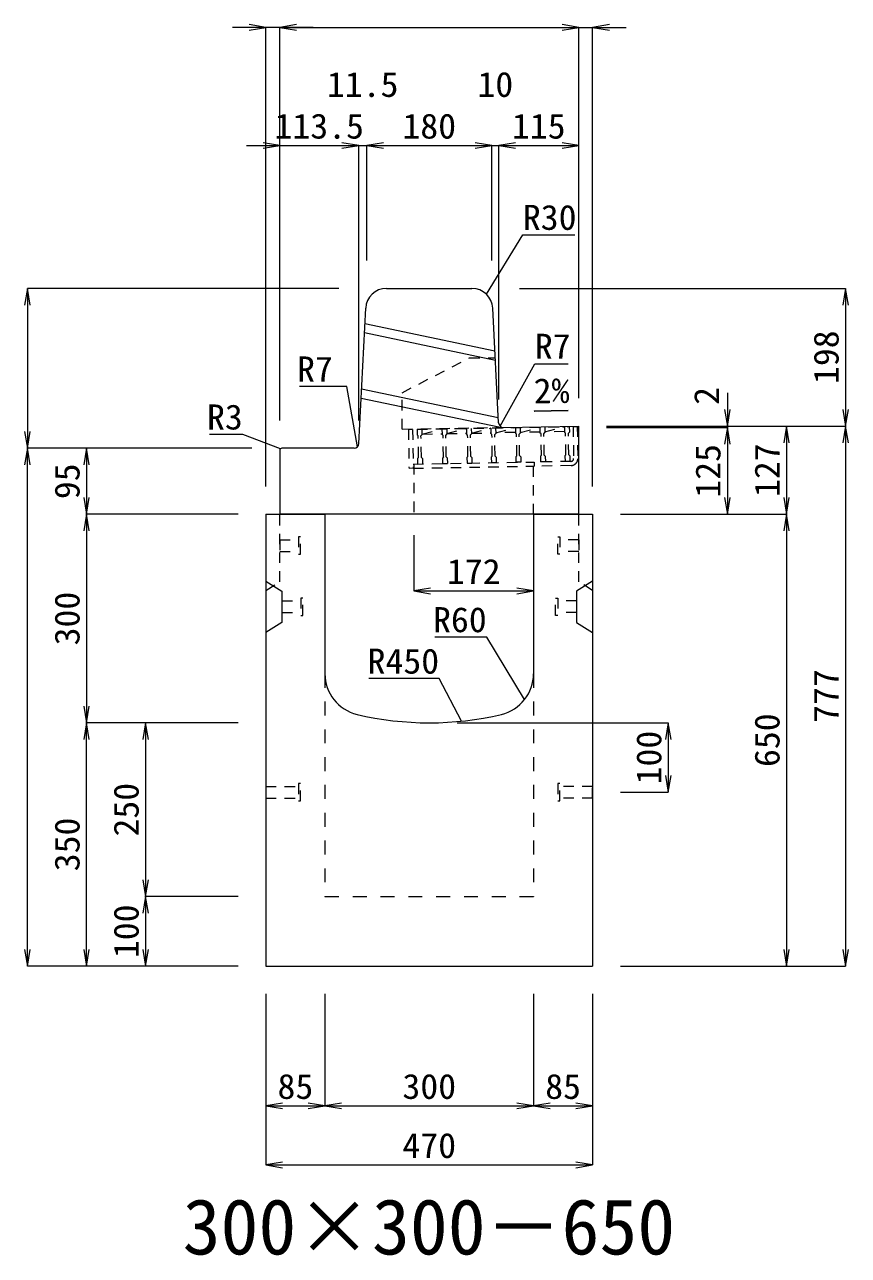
# Model space of a CAD drawing. Units: millimetres at full size. Extents: x -22536 to 51867, y -19720 to 38340.
# Drawn here: x 1818 to 3003, y 31854 to 33625 of the extents above; entities that cross this region are included whole.
import ezdxf
from ezdxf.enums import TextEntityAlignment as Align

# ---------------------------------------------------------------- set-up
doc = ezdxf.new("R2010")
doc.units = ezdxf.units.MM
doc.header["$LTSCALE"] = 20
for name, pattern in [('USER1', [2, 1, -1]), ('USER2', [1.35, 0.75, -0.6]), ('USER3', [1.35, 0.75, -0.6])]:
    doc.linetypes.add(name, pattern=pattern)
for name, color, linetype, lineweight in [('インサート', 3, 'USER2', 9), ('グレーチング', 7, 'USER2', 5), ('寸法線', 7, 'Continuous', 13), ('引出線', 4, 'Continuous', 13), ('本体', 2, 'Continuous', 13)]:
    doc.layers.add(name, color=color, linetype=linetype, lineweight=lineweight)
doc.layers.add('文字', color=7, linetype='Continuous')
doc.styles.add('ＭＳ 明朝', font='')
doc.styles.get('ＭＳ 明朝').set_extended_font_data('MS Mincho')

# ---------------------------------------------------------------- blocks, each defined once
blk = doc.blocks.new('open_arrow')
at = {"color": 0, "linetype": 'Continuous', "lineweight": -2}
blk.add_lwpolyline([(7.5, 1.25), (0, 0), (7.5, -1.25)], dxfattribs=at)

msp = doc.modelspace()

# ---------------------------------------------------------------- linework, layer by layer
at = {"layer": 'インサート'}
for p, q in [((2215, 32887.5), (2212, 32887.5)), ((2212, 32887.5), (2212, 32862.5)), ((2215, 32862.5), (2215, 32887.5)), ((2585, 32887.5), (2588, 32887.5)), ((2585, 32862.5), (2585, 32887.5)), ((2588, 32887.5), (2588, 32862.5)), ((2185, 32883.5), (2212, 32883.5)), ((2185, 32883.5), (2185, 32866.5)), ((2615, 32883.5), (2588, 32883.5)), ((2615, 32883.5), (2615, 32866.5)), ((2185, 32866.5), (2212, 32866.5)), ((2212, 32862.5), (2215, 32862.5)), ((2588, 32862.5), (2585, 32862.5)), ((2615, 32866.5), (2588, 32866.5)), ((2218.2, 32799.5), (2215.2, 32799.5)), ((2215.2, 32799.5), (2215.2, 32774.5)), ((2218.2, 32774.5), (2218.2, 32799.5)), ((2581.8, 32799.5), (2584.8, 32799.5)), ((2581.8, 32774.5), (2581.8, 32799.5)), ((2584.8, 32799.5), (2584.8, 32774.5)), ((2188.2, 32795.5), (2215.2, 32795.5)), ((2188.2, 32795.5), (2188.2, 32778.5)), ((2611.8, 32795.5), (2584.8, 32795.5)), ((2611.8, 32795.5), (2611.8, 32778.5)), ((2188.2, 32778.5), (2215.2, 32778.5)), ((2215.2, 32774.5), (2218.2, 32774.5)), ((2584.8, 32774.5), (2581.8, 32774.5)), ((2611.8, 32778.5), (2584.8, 32778.5)), ((2215, 32532.5), (2212, 32532.5)), ((2212, 32532.5), (2212, 32507.5)), ((2215, 32507.5), (2215, 32532.5)), ((2588, 32532.5), (2585, 32532.5)), ((2585, 32532.5), (2585, 32507.5)), ((2588, 32507.5), (2588, 32532.5)), ((2165, 32528.5), (2212, 32528.5)), ((2165, 32528.5), (2165, 32511.5)), ((2635, 32528.5), (2588, 32528.5)), ((2635, 32511.5), (2635, 32528.5)), ((2165, 32511.5), (2212, 32511.5)), ((2212, 32507.5), (2215, 32507.5)), ((2585, 32507.5), (2588, 32507.5)), ((2635, 32511.5), (2588, 32511.5))]:
    msp.add_line(p, q, dxfattribs=at)
at = {"layer": 'グレーチング'}
for p, q in [((2382.43, 33042.33), (2601.39, 33046.13)), ((2495.63, 33037.3), (2523.8, 33044.79)), ((2523.8, 33044.79), (2523.94, 33036.79)), ((2530.8, 33044.91), (2530.94, 33036.91)), ((2530.93, 33037.91), (2559.1, 33045.4)), ((2559.1, 33045.4), (2559.24, 33037.4)), ((2566.1, 33045.52), (2566.24, 33037.52)), ((2566.22, 33038.52), (2594.39, 33046.01)), ((2594.39, 33046.01), (2594.53, 33038.01)), ((2601.39, 33046.13), (2601.53, 33038.14)), ((2606.89, 33046.23), (2612.89, 33046.33)), ((2606.89, 33046.23), (2607.69, 33000.24)), ((2612.89, 33046.33), (2613.69, 33000.34)), ((2612.89, 33046.33), (2613.69, 33000.34)), ((2375.93, 33042.22), (2369.93, 33042.11)), ((2369.93, 33042.11), (2370.9, 32986.12)), ((2375.93, 33042.22), (2376.9, 32986.23)), ((2382.43, 33042.33), (2382.56, 33034.33)), ((2384.09, 33032.86), (2382.56, 33034.33)), ((2384.63, 33001.86), (2384.09, 33032.86)), ((2388.09, 33032.93), (2389.56, 33034.45)), ((2388.63, 33001.93), (2388.09, 33032.93)), ((2389.43, 33042.45), (2389.56, 33034.45)), ((2389.55, 33035.45), (2418.22, 33042.95)), ((2389.55, 33035.45), (2418.34, 33035.95)), ((2418.22, 33042.95), (2418.36, 33034.95)), ((2419.89, 33033.48), (2418.36, 33034.95)), ((2420.42, 33002.48), (2419.89, 33033.48)), ((2423.88, 33033.55), (2425.36, 33035.07)), ((2424.42, 33002.55), (2423.88, 33033.55)), ((2425.22, 33043.07), (2425.36, 33035.07)), ((2425.34, 33036.07), (2453.52, 33043.56)), ((2425.34, 33036.07), (2453.64, 33036.57)), ((2453.52, 33043.56), (2453.65, 33035.57)), ((2455.18, 33034.09), (2453.65, 33035.57)), ((2455.72, 33003.1), (2455.18, 33034.09)), ((2459.18, 33034.16), (2460.65, 33035.69)), ((2459.72, 33003.17), (2459.18, 33034.16)), ((2460.51, 33043.69), (2460.65, 33035.69)), ((2460.64, 33036.69), (2488.81, 33044.18)), ((2460.64, 33036.69), (2488.93, 33037.18)), ((2488.51, 33044.17), (2488.65, 33036.17)), ((2490.18, 33034.7), (2488.65, 33036.17)), ((2490.71, 33003.7), (2490.18, 33034.7)), ((2494.17, 33034.77), (2495.65, 33036.3)), ((2494.71, 33003.77), (2494.17, 33034.77)), ((2495.51, 33044.29), (2495.65, 33036.3)), ((2523.93, 33037.79), (2495.63, 33037.3)), ((2525.47, 33035.31), (2523.94, 33036.79)), ((2526.01, 33004.32), (2525.47, 33035.31)), ((2529.47, 33035.38), (2530.94, 33036.91)), ((2530.01, 33004.39), (2529.47, 33035.38)), ((2559.22, 33038.4), (2530.93, 33037.91)), ((2560.76, 33035.93), (2559.24, 33037.4)), ((2561.3, 33004.93), (2560.76, 33035.93)), ((2564.76, 33036), (2566.24, 33037.52)), ((2565.3, 33005), (2564.76, 33036)), ((2594.52, 33039.01), (2566.22, 33038.52)), ((2596.06, 33036.54), (2594.53, 33038.01)), ((2596.6, 33005.54), (2596.06, 33036.54)), ((2600.06, 33036.61), (2601.53, 33038.14)), ((2600.6, 33005.61), (2600.06, 33036.61)), ((2376.8, 32992.22), (2550.77, 32995.25)), ((2384.63, 33001.86), (2383.16, 33000.34)), ((2383.16, 33000.34), (2383.29, 32992.34)), ((2383.29, 32992.34), (2390.29, 32992.46)), ((2388.63, 33001.93), (2390.15, 33000.46)), ((2390.15, 33000.46), (2390.29, 32992.46)), ((2420.42, 33002.48), (2418.95, 33000.96)), ((2418.95, 33000.96), (2419.09, 32992.96)), ((2419.09, 32992.96), (2426.09, 32993.08)), ((2424.42, 33002.55), (2425.95, 33001.08)), ((2425.95, 33001.08), (2426.09, 32993.08)), ((2455.72, 33003.1), (2454.25, 33001.57)), ((2454.25, 33001.57), (2454.38, 32993.57)), ((2454.38, 32993.57), (2461.38, 32993.69)), ((2459.72, 33003.17), (2461.24, 33001.69)), ((2461.24, 33001.69), (2461.38, 32993.69)), ((2490.71, 33003.7), (2489.24, 33002.18)), ((2489.24, 33002.18), (2489.38, 32994.18)), ((2496.38, 32994.3), (2489.38, 32994.18)), ((2494.71, 33003.77), (2496.24, 33002.3)), ((2496.24, 33002.3), (2496.38, 32994.3)), ((2526.01, 33004.32), (2524.53, 33002.79)), ((2524.53, 33002.79), (2524.67, 32994.79)), ((2531.67, 32994.91), (2524.67, 32994.79)), ((2530.01, 33004.39), (2531.53, 33002.91)), ((2531.53, 33002.91), (2531.67, 32994.91)), ((2603.76, 32996.17), (2550.77, 32995.25)), ((2550.77, 32995.25), (2550.87, 32989.25)), ((2561.3, 33004.93), (2559.83, 33003.41)), ((2559.83, 33003.41), (2559.97, 32995.41)), ((2566.97, 32995.53), (2559.97, 32995.41)), ((2565.3, 33005), (2566.83, 33003.53)), ((2566.83, 33003.53), (2566.97, 32995.53)), ((2596.6, 33005.54), (2595.12, 33004.02)), ((2595.12, 33004.02), (2595.26, 32996.02)), ((2602.26, 32996.14), (2595.26, 32996.02)), ((2600.6, 33005.61), (2602.12, 33004.14)), ((2602.12, 33004.14), (2602.26, 32996.14)), ((2376.9, 32986.23), (2370.9, 32986.12)), ((2376.9, 32986.22), (2550.87, 32989.25)), ((2603.87, 32990.17), (2550.87, 32989.25))]:
    msp.add_line(p, q, dxfattribs=at)
for radius, start, end in [(4, 270.99562, 0.99536), (10, 270.99553, 0.99532)]:
    msp.add_arc((2603.69, 33000.17), radius, start, end, dxfattribs=at)
at = {"layer": '寸法線'}
for p, q in [((2233, 33620.58), (2117, 33620.58)), ((2165, 32960), (2165, 33620.58)), ((2185, 33620.58), (2615, 33620.58)), ((2185, 33055), (2185, 33620.58)), ((2185, 33055), (2185, 33620.58)), ((2567, 33620.58), (2683, 33620.58)), ((2615, 33087), (2615, 33620.58)), ((2615, 33087), (2615, 33620.58)), ((2635, 32960), (2635, 33620.58)), ((2137, 33450.58), (2298.5, 33450.58)), ((2185, 33055), (2185, 33450.58)), ((2250.5, 33450.58), (2358, 33450.58)), ((2298.5, 33055), (2298.5, 33450.58)), ((2298.5, 33055), (2298.5, 33450.58)), ((2310, 33285), (2310, 33450.58)), ((2310, 33450.58), (2490, 33450.58)), ((2310, 33285), (2310, 33450.58)), ((2442, 33450.58), (2548, 33450.58)), ((2490, 33285), (2490, 33450.58)), ((2490, 33285), (2490, 33450.58)), ((2500, 33085), (2500, 33450.58)), ((2500, 33450.58), (2615, 33450.58)), ((2500, 33085), (2500, 33450.58)), ((2615, 33087), (2615, 33450.58)), ((1822.06, 33245), (1822.06, 33015)), ((2270, 33245), (1822.06, 33245)), ((2530, 33245), (2998.78, 33245)), ((2998.78, 33245), (2998.78, 33047)), ((2828.78, 33095), (2828.78, 32997)), ((2655, 33047), (2828.78, 33047)), ((2655, 33047), (2913.78, 33047)), ((2655, 33047), (2998.78, 33047)), ((2655, 33047), (2998.78, 33047)), ((2655, 33045), (2828.78, 33045)), ((2655, 33045), (2828.78, 33045)), ((2828.78, 33045), (2828.78, 32920)), ((2913.78, 33047), (2913.78, 32920)), ((2998.78, 33047), (2998.78, 32270)), ((2145, 33015), (1822.06, 33015)), ((1822.06, 32270), (1822.06, 33015)), ((2145, 33015), (1822.06, 33015)), ((1907.06, 33015), (1907.06, 32920)), ((2145, 33015), (1907.06, 33015)), ((2125, 32920), (1907.06, 32920)), ((1907.06, 32920), (1907.06, 32620)), ((2125, 32920), (1907.06, 32920)), ((2675, 32920), (2828.78, 32920)), ((2675, 32920), (2913.78, 32920)), ((2675, 32920), (2913.78, 32920)), ((2913.78, 32920), (2913.78, 32270)), ((2378, 32890), (2378, 32809.77)), ((2378, 32809.77), (2550, 32809.77)), ((2125, 32620), (1907.06, 32620)), ((1907.06, 32270), (1907.06, 32620)), ((2125, 32620), (1907.06, 32620)), ((1992.06, 32620), (1992.06, 32370)), ((2125, 32620), (1992.06, 32620)), ((2440, 32620), (2743.78, 32620)), ((2743.78, 32620), (2743.78, 32520)), ((2675, 32520), (2743.78, 32520)), ((2125, 32370), (1992.06, 32370)), ((1992.06, 32370), (1992.06, 32270)), ((2125, 32370), (1992.06, 32370)), ((2125, 32270), (1822.06, 32270)), ((2125, 32270), (1907.06, 32270)), ((2125, 32270), (1992.06, 32270)), ((2675, 32270), (2913.78, 32270)), ((2675, 32270), (2998.78, 32270)), ((2165, 32230), (2165, 32068.84)), ((2165, 32230), (2165, 31983.84)), ((2250, 32230), (2250, 32068.84)), ((2250, 32230), (2250, 32068.84)), ((2550, 32230), (2550, 32068.84)), ((2550, 32230), (2550, 32068.84)), ((2635, 32230), (2635, 32068.84)), ((2635, 32230), (2635, 31983.84)), ((2165, 32068.84), (2250, 32068.84)), ((2250, 32068.84), (2550, 32068.84)), ((2550, 32068.84), (2635, 32068.84)), ((2165, 31983.84), (2635, 31983.84))]:
    msp.add_line(p, q, dxfattribs=at)
at = {"layer": '引出線'}
for points in [[(2482.14, 33236.74), (2534.6, 33322.07), (2609.27, 33322.07)], [(2501.83, 33046.93), (2551.86, 33136.53), (2599.79, 33136.53)], [(2296.67, 33016.93), (2281.31, 33103.9), (2213.38, 33103.9)], [(2550.86, 33068.59), (2599.57, 33069.56), (2550.83, 33068.59)], [(2185.88, 33014.12), (2131.81, 33034.81), (2084.09, 33034.81)], [(2537.07, 32653.32), (2482.66, 32743.21), (2407.98, 32743.21)], [(2446.44, 32622.4), (2414.22, 32683.55), (2313.21, 32683.55)]]:
    msp.add_lwpolyline(points, dxfattribs=at)
at = {"layer": '本体', "lineweight": 20}
for p, q in [((2338.54, 33245), (2461.46, 33245)), ((2298.83, 33021.65), (2308.57, 33216.5)), ((2499.66, 33051.77), (2491.42, 33216.5)), ((2506.77, 33045.12), (2615, 33046.99)), ((2615, 32920), (2615, 33046.99)), ((2185, 33012), (2185, 32920)), ((2291.84, 33015), (2188, 33015)), ((2615, 32920), (2185, 32920))]:
    msp.add_line(p, q, dxfattribs=at)
at = {"layer": '本体', "lineweight": 9}
for p, q in [((2494.52, 33154.65), (2307.45, 33194.05)), ((2495.19, 33141.22), (2306.8, 33180.9)), ((2499.32, 33058.59), (2302.75, 33100)), ((2499.99, 33045.17), (2302.09, 33086.85)), ((2165, 32824), (2188.2, 32809.5)), ((2634.58, 32823.74), (2611.8, 32809.5)), ((2188.2, 32809.5), (2188.2, 32764.5)), ((2611.8, 32809.5), (2611.8, 32764.5)), ((2188.2, 32764.5), (2165, 32750)), ((2611.8, 32764.5), (2635, 32750))]:
    msp.add_line(p, q, dxfattribs=at)
at = {"layer": '本体', "linetype": 'USER3', "lineweight": 9}
for p, q in [((2360.81, 33095), (2457.7, 33145)), ((2457.7, 33145), (2495, 33145)), ((2360.81, 33042.58), (2360.81, 33095)), ((2360.81, 33042.58), (2506.77, 33045.11)), ((2378, 32992.24), (2378, 32920)), ((2550, 32920), (2550, 32995.23))]:
    msp.add_line(p, q, dxfattribs=at)
at = {"layer": '本体'}
for p, q in [((2165, 32920), (2165, 32270)), ((2165, 32920), (2250, 32920)), ((2250, 32920), (2250, 32690.53)), ((2550, 32920), (2635, 32920)), ((2550, 32920), (2550, 32690.53)), ((2635, 32920), (2635, 32270)), ((2165, 32270), (2635, 32270))]:
    msp.add_line(p, q, dxfattribs=at)
at = {"layer": '本体', "linetype": 'USER2', "lineweight": 9}
for p, q in [((2185, 32823), (2185, 32920)), ((2615, 32823), (2615, 32920)), ((2165, 32810.5), (2185, 32823)), ((2635, 32810.5), (2615, 32823))]:
    msp.add_line(p, q, dxfattribs=at)
at = {"layer": '本体', "linetype": 'USER1', "lineweight": 15}
for p, q in [((2250, 32690.53), (2250, 32370)), ((2550, 32690.53), (2550, 32370)), ((2250, 32370), (2550, 32370))]:
    msp.add_line(p, q, dxfattribs=at)
at = {"layer": '本体', "lineweight": 20}
for centre, radius, start, end in [((2338.54, 33215), 30, 90, 177.13784), ((2461.46, 33215), 30, 2.86268, 90), ((2506.65, 33052.12), 7, 182.86268, 270.99344), ((2188, 33012), 3, 90, 180), ((2291.84, 33022), 7, 270, 357.13784)]:
    msp.add_arc(centre, radius, start, end, dxfattribs=at)
at = {"layer": '本体'}
for centre, radius, start, end in [((2310, 32690.53), 60, 180, 256.65764), ((2490, 32690.53), 60, 283.34236, 0), ((2400, 33070), 450, 256.65764, 283.34236)]:
    msp.add_arc(centre, radius, start, end, dxfattribs=at)

# ---------------------------------------------------------------- block references
at = {"layer": '寸法線', "xscale": 3.2, "yscale": 3.2}
for p, rotation in [((2165, 33620.58), 180), ((2615, 33620.58), 180), ((2615, 33620.58), 180), ((2185, 33450.58), 180), ((2298.5, 33450.58), 180), ((2298.5, 33450.58), 180), ((2490, 33450.58), 180), ((2490, 33450.58), 180), ((2615, 33450.58), 180), ((1822.06, 33245), 270), ((2998.78, 33245), 270), ((2828.78, 33047), 90), ((2998.78, 33047), 90), ((2828.78, 33045), 270), ((2828.78, 33045), 270), ((2913.78, 33047), 270), ((2998.78, 33047), 270), ((1822.06, 33015), 90), ((1822.06, 33015), 270), ((1907.06, 33015), 270), ((1907.06, 32920), 90), ((2828.78, 32920), 90), ((2913.78, 32920), 90), ((1907.06, 32920), 270), ((2913.78, 32920), 270), ((2550, 32809.77), 180), ((1907.06, 32620), 90), ((1907.06, 32620), 270), ((1992.06, 32620), 270), ((2743.78, 32620), 270), ((2743.78, 32520), 90), ((1992.06, 32370), 90), ((1992.06, 32370), 270), ((1822.06, 32270), 90), ((1907.06, 32270), 90), ((1992.06, 32270), 90), ((2913.78, 32270), 90), ((2998.78, 32270), 90), ((2250, 32068.84), 180), ((2550, 32068.84), 180), ((2635, 32068.84), 180), ((2635, 31983.84), 180)]:
    msp.add_blockref('open_arrow', p, dxfattribs=dict(at, rotation=rotation))
for p in [(2185, 33620.58), (2185, 33620.58), (2635, 33620.58), (2310, 33450.58), (2310, 33450.58), (2500, 33450.58), (2500, 33450.58), (2378, 32809.77), (2165, 32068.84), (2250, 32068.84), (2550, 32068.84), (2165, 31983.84)]:
    msp.add_blockref('open_arrow', p, dxfattribs=at)
at = {"layer": '引出線', "xscale": 0.0533, "yscale": 0.0533}
for p, rotation in [((2482.14, 33236.74), 58.4), ((2550.86, 33068.59), 1.1), ((2501.83, 33046.93), 60.8), ((2185.88, 33014.12), 159.1), ((2296.67, 33016.93), 100), ((2537.07, 32653.32), 121.2), ((2446.44, 32622.4), 117.8)]:
    msp.add_blockref('open_arrow', p, dxfattribs=dict(at, rotation=rotation))

# ---------------------------------------------------------------- texts
at = {"layer": '寸法線', "style": 'ＭＳ 明朝', "width": 1.05}
for s, p in [('11.5', (2304.25, 33538.58)), ('10', (2495, 33538.58)), ('113.5', (2241.75, 33478.58)), ('180', (2400, 33478.58)), ('115', (2557.5, 33478.58)), ('172', (2464, 32837.77)), ('85', (2207.5, 32096.84)), ('300', (2400, 32096.84)), ('85', (2592.5, 32096.84)), ('470', (2400, 32011.84))]:
    msp.add_text(s, height=36.03, dxfattribs=at).set_placement(p, align=Align.MIDDLE_CENTER)
for s, p in [('198', (2970.78, 33146)), ('2', (2798.78, 33090.34)), ('125', (2800.78, 32982.5)), ('127', (2885.78, 32983.5)), ('95', (1879.06, 32967.5)), ('300', (1879.06, 32770)), ('777', (2970.78, 32658.5)), ('650', (2885.78, 32595)), ('100', (2715.78, 32570)), ('250', (1964.06, 32495)), ('350', (1879.06, 32445)), ('100', (1964.06, 32320))]:
    msp.add_text(s, height=36.03, rotation=90, dxfattribs=at).set_placement(p, align=Align.MIDDLE_CENTER)
at = {"layer": '引出線', "style": 'ＭＳ 明朝', "width": 1.05}
for s, p in [('R30', (2534.6, 33365.27)), ('R7', (2551.86, 33179.73))]:
    msp.add_text(s, height=36.03, dxfattribs=at).set_placement(p, align=Align.TOP_LEFT)
for s, p in [('R7', (2261.31, 33147.1)), ('R3', (2131.81, 33078.01)), ('R60', (2482.66, 32786.41)), ('R450', (2414.22, 32726.75))]:
    msp.add_text(s, height=36.03, dxfattribs=at).set_placement(p, align=Align.TOP_RIGHT)
msp.add_text('2%', height=36.03, rotation=1.146, dxfattribs=at).set_placement((2549.89, 33115.48), align=Align.TOP_LEFT)
at = {"layer": '文字', "style": 'ＭＳ 明朝'}
msp.add_text('300×300－650', height=80.06, dxfattribs=at).set_placement((2399.52, 31895.03), align=Align.MIDDLE_CENTER)

doc.saveas('drawing.dxf')
